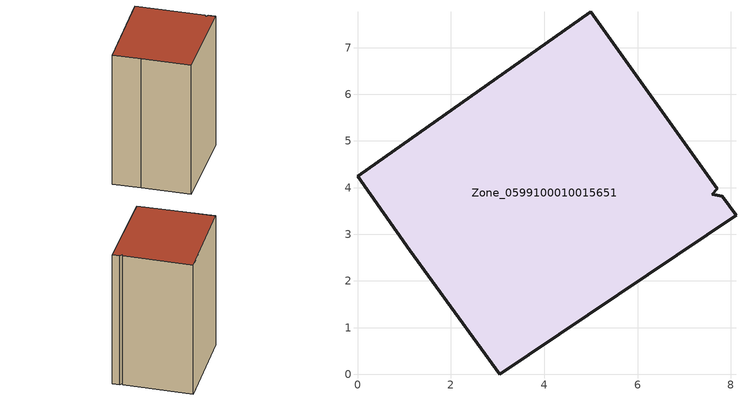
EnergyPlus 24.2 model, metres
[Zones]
Zone_0599100010015651
 floor ground (C_G): 1.12,2.66 0,4.24 5,7.77 7.71,3.98 7.61,3.85 7.82,3.82 8.11,3.41 3.05,0 z0
 wall outside (C_F): 8.11,3.41 7.82,3.82 7.61,3.85 7.71,3.98 5,7.77 0,4.24 1.12,2.66 3.05,0 8.11,3.41 z0:9.77
 roof outside (C_R): 7.82,3.82 7.61,3.85 7.71,3.98 5,7.77 0,4.24 1.12,2.66 3.05,0 8.11,3.41 z9.77
[BUILDING]
Pand.0599100010015651: North Axis=0; Terrain=City; Loads Convergence Tolerance Value=0.04; Temperature Convergence Tolerance Value=0.4; Solar Distribution=FullExterior; Maximum Number of Warmup Days=25; Minimum Number of Warmup Days=1
[Site:Location]
Rotterdam.The.Hague.AP_ZH_NLD Design_Conditions: Latitude=51.96; Longitude=4.45; Time Zone=1; Elevation=-4.5
[SITE:GROUNDTEMPERATURE:BUILDINGSURFACE]
18, 18, 18, 18, 18, 18, 18, 18, 18, 18, 18, 18
[MATERIAL] Thermal Absorptance=0.9; Solar Absorptance=0.7; Visible Absorptance=0.7
Name | Roughness | Thickness | Conductivity | Density | Specific Heat
G.TI.1946 | MediumSmooth | 0.15 | 1 | 540 | 1210
F.TI.1946 | Rough | 0.3 | 0.857143 | 1920 | 840
R.TI.1946 | MediumRough | 0.2 | 0.1 | 1500 | 1000
[CONSTRUCTION]
C_G: G.TI.1946
C_F: F.TI.1946
C_R: R.TI.1946
[ZONE]
Zone_0599100010015651: Type=1; Multiplier=1; Ceiling Height=Autocalculate; Volume=Autocalculate; Floor Area=autocalculate; Part of Total Floor Area=Yes
[ZONEINFILTRATION:DESIGNFLOWRATE]
Infil_Zone_0599100010015651: Zone or ZoneList or Space or SpaceList=Zone_0599100010015651; Schedule=AlwaysOn; Design Flow Rate Calculation Method=Flow/Area; Flow Rate per Floor Area=0.003; Constant Term Coefficient=1; Temperature Term Coefficient=0; Velocity Term Coefficient=0; Velocity Squared Term Coefficient=0
[HVACTEMPLATE:ZONE:IDEALLOADSAIRSYSTEM]
Zone_0599100010015651: Maximum Heating Supply Air Temperature=50; Minimum Cooling Supply Air Temperature=13; Maximum Heating Supply Air Humidity Ratio=0.0156; Minimum Cooling Supply Air Humidity Ratio=0.0077; Heating Limit=NoLimit; Cooling Limit=NoLimit; Dehumidification Control Type=ConstantSensibleHeatRatio; Cooling Sensible Heat Ratio=0.7; Dehumidification Setpoint=60; Humidification Control Type=None; Humidification Setpoint=30; Outdoor Air Method=None; Outdoor Air Flow Rate per Person=0.00944; Outdoor Air Flow Rate per Zone Floor Area=0; Outdoor Air Flow Rate per Zone=0; Demand Controlled Ventilation Type=None; Outdoor Air Economizer Type=NoEconomizer; Heat Recovery Type=None; Sensible Heat Recovery Effectiveness=0.7; Latent Heat Recovery Effectiveness=0.65
[ZONECONTROL:THERMOSTAT]
ThermostatControl_Zone_0599100010015651: Zone or ZoneList=Zone_0599100010015651; Control Type Schedule=DualSetpointControlType; Control 1=Thermostat_Zone_0599100010015651; Temperature Difference Between Cutout And Setpoint=0
[THERMOSTATSETPOINT:DUALSETPOINT]
Thermostat_Zone_0599100010015651: Heating Setpoint Temperature Schedule=HeatingSetpoint_Zone_0599100010015651; Cooling Setpoint Temperature Schedule=CoolingSetpoint_Zone_0599100010015651
[SCHEDULE:COMPACT]
HeatingSetpoint_Zone_0599100010015651: Through: 12/31, For: AllDays, Until: 24:00, 21
CoolingSetpoint_Zone_0599100010015651: Through: 12/31, For: AllDays, Until: 24:00, 24
DualSetpointControlType: Through: 12/31, For: AllDays, Until: 24:00, 4
AlwaysOn: Through: 12/31, For: AllDays, Until: 24:00, 1
